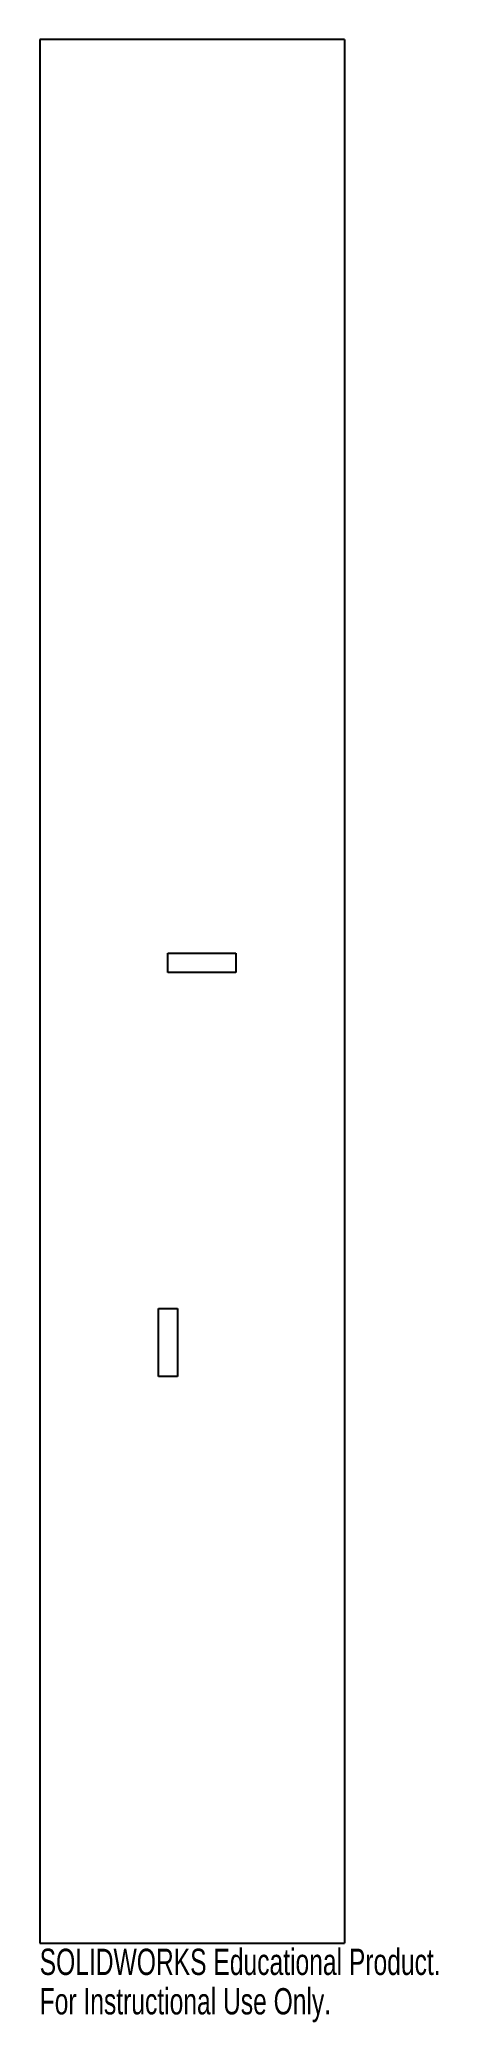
# Model space of a CAD drawing. Header units: millimetres. Extents: x -28 to 45, y -190 to 175.
import ezdxf

# ---------------------------------------------------------------- set-up
doc = ezdxf.new("R2010")
doc.units = ezdxf.units.MM
doc.styles.add('SLDTEXTSTYLE0', font='TXT', dxfattribs={"width": 0.7})

msp = doc.modelspace()

# ---------------------------------------------------------------- linework, layer by layer
at = {"color": 7, "linetype": 'Continuous', "lineweight": 25}
for p, q in [((28, 175), (-28, 175)), ((-28, 175), (-28, -175)), ((28, 175), (28, -175)), ((-4.46, 7), (8.04, 7)), ((-4.46, 3.5), (-4.46, 7)), ((8.04, 7), (8.04, 3.5)), ((8.04, 3.5), (-4.46, 3.5)), ((-6.19, -70.81), (-6.19, -58.31)), ((-6.19, -58.31), (-2.69, -58.31)), ((-2.69, -58.31), (-2.69, -70.81)), ((-2.69, -70.81), (-6.19, -70.81)), ((-28, -175), (28, -175))]:
    msp.add_line(p, q, dxfattribs=at)

# ---------------------------------------------------------------- texts
at = {"color": 7, "linetype": 'Continuous', "char_height": 4.8336, "attachment_point": 1, "style": 'SLDTEXTSTYLE0'}
for s, insert in [('SOLIDWORKS Educational Product.', (-28, -176.02)), ('For Instructional Use Only.', (-28, -183.27))]:
    msp.add_mtext(s, dxfattribs=dict(at, insert=insert))

doc.saveas('drawing.dxf')
